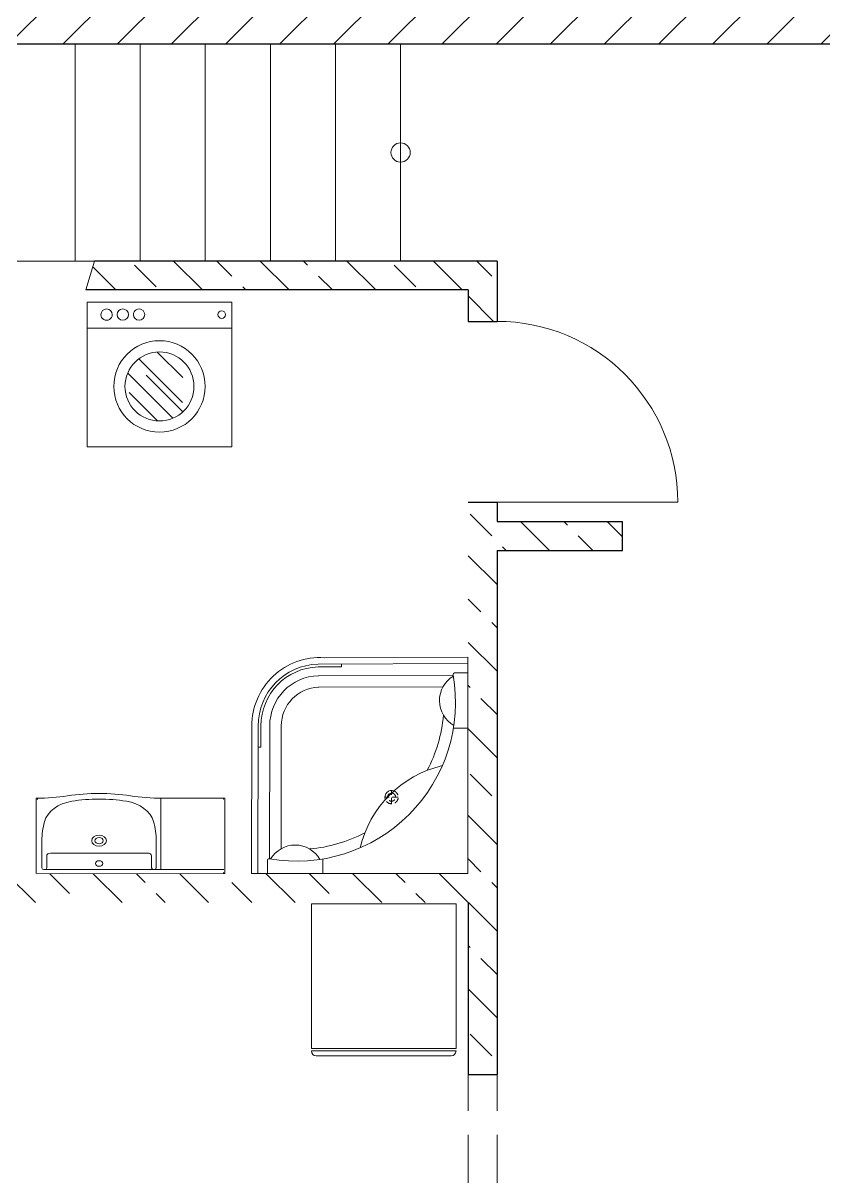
# Model space of a CAD drawing. Header units: millimetres. Extents: x -56498 to 234605, y -296269 to -29969.
# Drawn here: x 86737 to 90058, y -104807 to -100024 of the extents above; entities that cross this region are included whole.
import ezdxf

# ---------------------------------------------------------------- set-up
doc = ezdxf.new("R2010")
doc.units = ezdxf.units.MM
doc.header["$LTSCALE"] = 100
doc.linetypes.add('GOST2.303 4', pattern=[7, 5, -2, 0])
doc.linetypes.add('HIDDEN', pattern=[0.375, 0.25, -0.125])
for name, color, linetype, lineweight in [('0.3', 7, 'Continuous', 30), ('Сантехника', 3, 'Continuous', 25), ('Сантехніка 0.18', 92, 'Continuous', 18), ('Тонкі 0.18', 142, 'Continuous', 18), ('Штрихові 0.18', 7, 'GOST2.303 4', 18), ('Штрихування 0.09', 253, 'Continuous', 9)]:
    doc.layers.add(name, color=color, linetype=linetype, lineweight=lineweight)

# ---------------------------------------------------------------- blocks, each defined once
blk = doc.blocks.new('s_09')
at = {"color": 0, "lineweight": 0}
for p, q in [((-389, -0.2), (389, 0.2)), ((-389, -0.2), (389, 0.2)), ((-391, -311.7), (-391.2, -1.9)), ((-391, -311.7), (-391.2, -1.9)), ((-386.8, -17.8), (359, -17.4)), ((-126, -17.7), (-125.9, -309.9)), ((-106.8, -137.1), (-106.9, -24.2)), ((-86.9, -73.7), (-86.9, -24.2)), ((347.7, -23.9), (347.8, -73.4)), ((367.7, -23.9), (367.8, -136.8)), ((391.2, -1.4), (391.4, -311.3)), ((391.2, -1.4), (391.4, -311.3)), ((332.1, -85.1), (-71.2, -85.4)), ((-130.2, -313.2), (-388.8, -313.3)), ((-130.2, -313.2), (-388.8, -313.3))]:
    blk.add_line(p, q, dxfattribs=at)
at = {"color": 0, "lineweight": 0, "extrusion": (0, 0, -1)}
for centre, major_axis, start_param, end_param in [((-389, -1.9), (2.17, 0), 3.141593, 4.712389), ((-389, -1.9), (2.17, 0), 3.141593, 4.712389), ((-384.7, -5.1), (2.17, 0), 3.141593, 4.712389), ((-98.2, -24.2), (8.69, 0.01), 3.141593, 4.712389), ((-95.6, -24.2), (8.69, 0.01), -1.570796, 0), ((130.4, -42.3), (15.2, 0), 3.141593, 9.424778), ((356.4, -23.9), (8.69, 0.01), 3.141593, 4.712389), ((359, -23.9), (8.69, 0.01), 4.712389, 6.283185), ((-71.2, -73.6), (15.6, 0), 1.570796, 3.141593), ((332.1, -73.4), (15.6, 0), 0, 1.570796), ((393.2, -136.8), (500, 0.3), 2.930161, 3.141593), ((130.5, -136.9), (30.4, 0), 3.141593, 9.424778), ((130.5, -136.9), (17.4, 0), 3.141593, 9.424778), ((-132.2, -137.1), (500, 0.3), 0, 0.211432), ((48.2, -192.5), (147.2, 0.1), 1.78252, 2.930161), ((212.8, -192.4), (147.2, 0.1), 0.211432, 1.359073), ((-388.8, -311.7), (2.17, 0), 1.570796, 3.141593), ((-388.8, -311.7), (2.17, 0), 1.570796, 3.141593), ((-384.5, -308.5), (2.17, 0), 1.570796, 3.141593), ((-129.9, -807.3), (658.5, 0.4), -1.570796, -1.371459), ((-129.9, -807.3), (658.5, 0.4), -1.570796, -1.371459), ((130.3, 161.5), (658.5, 0.4), 1.371459, 1.770134), ((130.3, 161.5), (658.5, 0.4), 1.371459, 1.770134), ((130.3, 94.8), (538.7, 0.3), 1.359073, 1.78252), ((391.7, -807), (658.5, 0.4), 4.513052, 4.7091), ((391.7, -807), (658.5, 0.4), 4.513052, 4.7091), ((384.9, -308), (2.17, 0), 0, 1.560992), ((389.2, -311.3), (2.17, 0), 0, 1.567507), ((389.2, -311.3), (2.17, 0), 0, 1.567507)]:
    blk.add_ellipse(centre, major_axis=major_axis, ratio=0.750374, start_param=start_param, end_param=end_param, dxfattribs=at)
blk = doc.blocks.new('s_50')
at = {"ltscale": 600}
for p, q in [((600, 0), (0, 0)), ((0, 0), (0, -600)), ((491.2, -600), (491.2, 0)), ((600, -600), (600, 0)), ((296.9, -355.6), (144.7, -203.4)), ((364.8, -385.3), (183.3, -203.8)), ((392.7, -309.3), (287.1, -203.7)), ((305.3, -431.8), (118.2, -244.8)), ((224.8, -425.7), (107.4, -308.2)), ((0, -600), (600, -600))]:
    blk.add_line(p, q, dxfattribs=at)
for centre, major_axis, start_param, end_param in [((548, -41.6), (11.2, 11.2), 5.497787, 11.780972), ((250.1, -300), (134, 134), 5.497787, 11.780972), ((250.1, -300), (101.1, 101.1), 5.497787, 11.780972), ((548, -384.8), (-16.6, 16.6), -0.785398, 2.356194), ((548, -384.8), (-16.6, 16.6), 2.356194, 5.497787), ((548, -452.1), (-16.6, 16.6), -0.785398, 2.356194), ((548, -452.1), (16.6, 16.6), 3.926991, 7.068583), ((548, -519.4), (16.6, 16.6), 0.785398, 3.926991), ((548, -519.4), (16.6, 16.6), 3.926991, 7.068583)]:
    blk.add_ellipse(centre, major_axis=major_axis, ratio=1, start_param=start_param, end_param=end_param, dxfattribs=at)
blk = doc.blocks.new('A$C4AAB7A9B')
at = {"linetype": 'Continuous'}
for p, q in [((0, 897.4), (595.8, 894.7)), ((0, 0), (0, 897.4)), ((0, 871), (621.6, 868.2)), ((524.3, 870), (524.2, 857.1)), ((52.2, 831.5), (0, 831.5)), ((61.2, 822.8), (621.4, 820.2)), ((524.2, 857.1), (621.6, 856.7)), ((102.8, 774.6), (621.2, 772.2)), ((61.2, 602.2), (0, 602.2)), ((774.8, 102.8), (773.9, 614.8)), ((822.9, 61.2), (821.9, 614.9)), ((858.5, 524.2), (858.4, 615)), ((871, 0), (869.9, 615)), ((897.4, 0), (896.3, 615.1)), ((870, 524.3), (858.5, 524.2)), ((316.7, 344.4), (316.7, 333.3)), ((344.4, 316.7), (333.3, 316.7)), ((602.2, 61.2), (602.2, 0)), ((831.5, 52.2), (831.5, 0)), ((0, 0), (897.4, 0))]:
    blk.add_line(p, q, dxfattribs=at)
at = {"linetype": 'HIDDEN'}
for p, q in [((289.1, 316.7), (333.3, 316.7)), ((316.7, 289.1), (316.7, 333.3))]:
    blk.add_line(p, q, dxfattribs=at)
at = {"linetype": 'Continuous'}
for radius in [1.536381458572577e-11, 1.71772669036928e-11]:
    blk.add_circle((316.7, 316.7), radius, dxfattribs=at)
for centre, radius, start, end in [((613.5, 612.5), 282.8, 359.7994, 93.591), ((614.4, 612.8), 255.4, 359.7202, 88.3907), ((709.8, 709.8), 658.4, 170.1218, 279.8874), ((54.5, 824.9), 6.99, 343.4397, 108.6657), ((-0.5, 716.8), 118.6, 299.8002, 59.0743), ((614.4, 612.8), 207.5, 359.7202, 88.3907), ((614.4, 612.8), 243.9, 359.7202, 88.3907), ((614.4, 612.8), 159.5, 359.7202, 88.3907), ((709.8, 709.8), 610.4, 184.9964, 207.5101), ((0, 0), 459.8, 13.3198, 76.6788), ((316.7, 316.7), 27.7, 338.8133, 111.1867), ((316.7, 316.7), 16.8, 359.0582, 90.9418), ((709.8, 709.8), 610.4, 242.4884, 264.9996), ((716.8, -0.5), 118.6, 30.9257, 150.1998), ((824.9, 54.5), 6.99, 341.3343, 106.5603)]:
    blk.add_arc(centre, radius, start, end, dxfattribs=at)
at = {"linetype": 'HIDDEN'}
for radius, start, end in [(27.7, 111.1867, 338.8133), (16.8, 90.9418, 359.0582)]:
    blk.add_arc((316.7, 316.7), radius, start, end, dxfattribs=at)
blk = doc.blocks.new('s_48')
for p, q in [((0, 300), (0, -300)), ((600, 300), (0, 300)), ((600, -300), (600, 300)), ((610, 300), (610, -300)), ((610, 300), (610, 300)), ((630, -280), (630, 280)), ((0, -300), (600, -300)), ((610, -300), (610, -300))]:
    blk.add_line(p, q)
for centre, start, end in [((610, 280), 0, 90), ((610, -280), 270, 0)]:
    blk.add_arc(centre, 20, start, end)

msp = doc.modelspace()

# ---------------------------------------------------------------- hatches: boundary and pattern name
at = {"layer": 'Штрихування 0.09'}
h = msp.add_hatch(dxfattribs=at)
h.set_pattern_fill('ANSI31', color=256, scale=50, style=0)
h.paths.add_polyline_path([(85582.29, -97720.359), (85382.29, -97720.359), (85382.29, -98540.359), (85382.29, -98810.359), (85382.29, -99710.359), (84482.29, -99710.359), (84212.29, -99710.359), (83942.29, -99710.359), (83672.29, -99710.359), (83402.29, -99710.359), (83132.29, -99710.359), (82862.29, -99710.359), (81462.29, -99710.359), (81462.29, -99910.359), (85582.29, -99910.359)])
h.paths.add_polyline_path([(85582.29, -99910.359), (81462.29, -99910.359), (81462.29, -100110.359), (85382.29, -100110.359), (85382.29, -101010.359), (85382.29, -101280.359), (85382.29, -102100.329), (85582.29, -102100.329)])
h.paths.add_polyline_path([(91652.29, -99910.359), (91652.29, -99710.359), (85782.29, -99710.359), (85782.29, -97720.359), (85582.29, -97720.359), (85582.29, -99910.359)])
h.paths.add_polyline_path([(91652.29, -100110.359), (91652.29, -99910.359), (85582.29, -99910.359), (85582.29, -102100.329), (85782.29, -102100.329), (85782.29, -100110.359)])
h = msp.add_hatch(dxfattribs=at)
h.set_pattern_fill('ANSI33', color=256, scale=40, angle=90, style=0)
h.paths.add_polyline_path([(88702.29, -101010.359), (87033.29, -101010.359), (86997.29, -101130.359), (88582.29, -101130.359), (88582.29, -101260.359), (88702.29, -101260.359)])
h = msp.add_hatch(dxfattribs=at)
h.set_pattern_fill('ANSI33', color=256, scale=40, angle=90, style=0)
h.paths.add_polyline_path([(89222.29, -102090.359), (88702.29, -102090.359), (88702.29, -102210.359), (89222.29, -102210.359)])
h.paths.add_polyline_path([(88702.29, -102010.359), (88582.29, -102010.359), (88582.29, -103550.329), (85782.29, -103550.329), (85782.29, -103670.329), (88582.29, -103670.329), (88582.29, -104383.359), (88702.29, -104383.359)])

# ---------------------------------------------------------------- linework, layer by layer
at = {"layer": '0.3'}
for p, q in [((85782.29, -100110.359), (94982.29, -100110.359)), ((85782.29, -100110.359), (94982.29, -100110.359)), ((88702.29, -101010.359), (87033.125, -101010.359)), ((88702.29, -101010.359), (88702.29, -101260.359)), ((88582.29, -101130.359), (86997.29, -101130.359)), ((88582.29, -101130.359), (88582.29, -101260.359)), ((88582.29, -101260.359), (88702.29, -101260.359)), ((88582.29, -102010.359), (88702.29, -102010.359)), ((88702.29, -102010.359), (88702.29, -102090.359)), ((88702.29, -102090.359), (89222.29, -102090.359)), ((89222.29, -102210.359), (89222.29, -102090.359)), ((88702.29, -102210.359), (89222.29, -102210.359)), ((88702.29, -102210.359), (88702.29, -104383.359)), ((88582.29, -103670.329), (88582.29, -104383.359)), ((88582.29, -104383.359), (88702.29, -104383.359))]:
    msp.add_line(p, q, dxfattribs=at)
at = {"layer": 'Тонкі 0.18'}
msp.add_line((89452.29, -102010.359), (88702.29, -102010.359), dxfattribs=at)
for points in [[(86682.29, -101010.359), (86952.29, -101010.359), (86952.29, -100110.359), (86682.29, -100110.359)], [(86952.29, -101010.359), (87222.29, -101010.359), (87222.29, -100110.359), (86952.29, -100110.359)], [(87222.29, -101010.359), (87492.29, -101010.359), (87492.29, -100110.359), (87222.29, -100110.359)], [(87492.29, -101010.359), (87762.29, -101010.359), (87762.29, -100110.359), (87492.29, -100110.359)], [(87762.29, -101010.359), (88032.29, -101010.359), (88032.29, -100110.359), (87762.29, -100110.359)], [(88032.29, -101010.359), (88302.29, -101010.359), (88302.29, -100110.359), (88032.29, -100110.359)]]:
    msp.add_lwpolyline(points, close=True, dxfattribs=at)
msp.add_circle((88302.29, -100560.359), 40, dxfattribs=at)
msp.add_arc((88702.29, -102010.359), 750, 360, 90, dxfattribs=at)
at = {"layer": 'Штрихові 0.18', "ltscale": 0.5}
for p, q in [((88582.29, -105583.359), (88582.29, -104383.359)), ((88702.29, -105583.359), (88702.29, -104383.359))]:
    msp.add_line(p, q, dxfattribs=at)
at = {"layer": 'Штрихування 0.09'}
msp.add_lwpolyline([(86997.29, -101130.359), (87033.125, -101010.359), (88702.29, -101010.359), (88702.29, -101260.359), (88582.29, -101260.359), (88582.29, -101130.359), (86997.29, -101130.359)], dxfattribs=at)

# ---------------------------------------------------------------- block references
at = {"layer": 'Сантехника', "rotation": 180}
msp.add_blockref('s_09', (87182.29, -103550.329), dxfattribs=at)
at = {"layer": 'Сантехніка 0.18', "xscale": -1}
for name, p, rotation in [('s_50', (87602.29, -101780.359), 270), ('A$C4AAB7A9B', (88581.583, -103549.622), 359.9999996731648)]:
    msp.add_blockref(name, p, dxfattribs=dict(at, rotation=rotation))
at = {"layer": 'Сантехніка 0.18', "ltscale": 100, "xscale": -1, "rotation": 90}
msp.add_blockref('s_48', (88232.29, -103675.329), dxfattribs=at)

doc.saveas('drawing.dxf')
